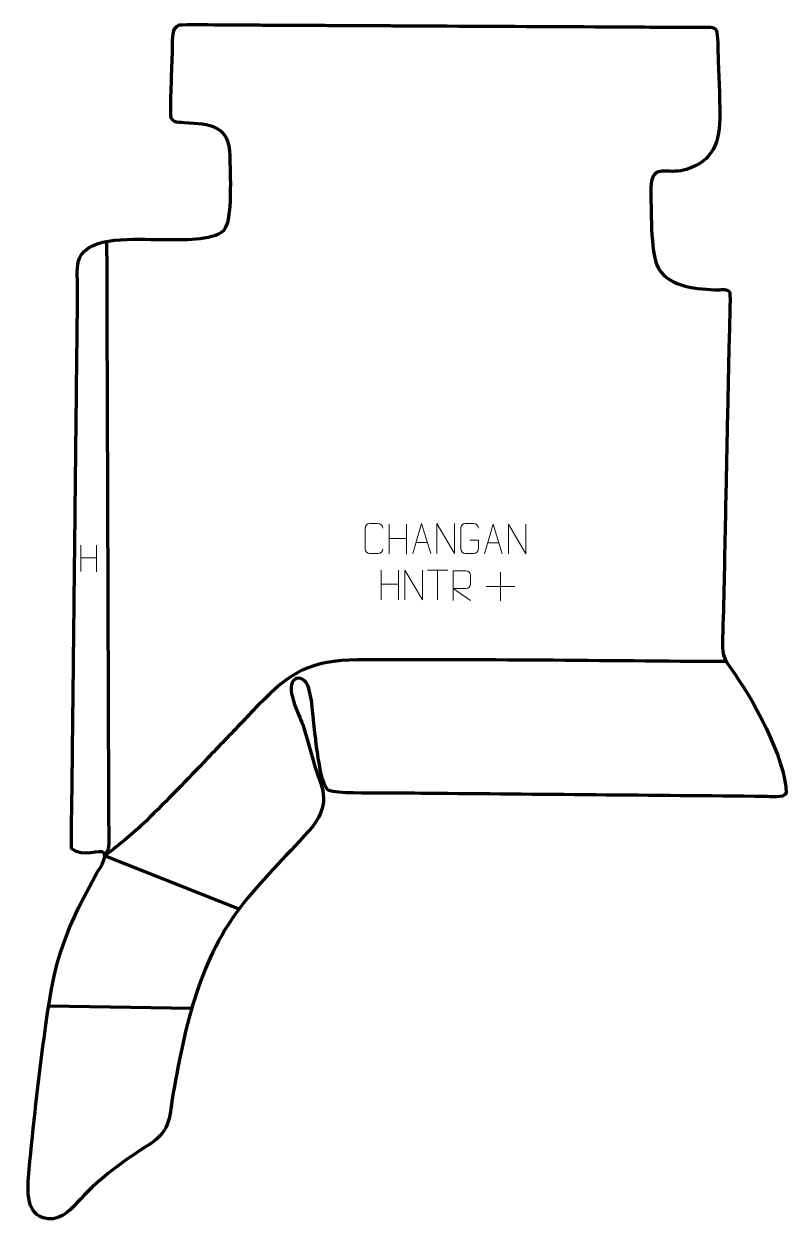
# Model space of a CAD drawing. Header units: millimetres. Extents: x 1316 to 1954, y -205 to 796.
import ezdxf

# ---------------------------------------------------------------- set-up
doc = ezdxf.new("R2010")
doc.units = ezdxf.units.MM
doc.header["$MEASUREMENT"] = 0
doc.layers.add('layer 1', color=7, linetype='Continuous')
doc.layers.add('layer 2', color=7, linetype='Continuous')

msp = doc.modelspace()

# ---------------------------------------------------------------- linework, layer by layer
at = {"layer": 'layer 1', "color": 142, "lineweight": 158}
for points in [[(1385.4414, 614.4196), (1385.4847, 601.7212), (1385.528, 589.0227), (1385.5713, 576.3242), (1385.5713, 576.3242), (1385.7445, 525.5303), (1385.9177, 474.7364), (1386.091, 423.9425), (1386.091, 423.9425), (1386.1115, 417.9107), (1386.1321, 411.879), (1386.1527, 405.8471), (1386.1527, 405.8471), (1386.3476, 348.704), (1386.5424, 291.5608), (1386.7373, 234.4177), (1386.7373, 234.4177), (1386.7795, 222.0367), (1386.8217, 209.6556), (1386.864, 197.2746), (1386.864, 197.2746), (1386.9617, 168.6665), (1387.1432, 140.0456), (1387.2024, 111.4401), (1387.2024, 111.4401), (1387.213, 106.3053), (1387.0155, 105.538), (1384.6325, 101.0174)], [(1904.1111, 262.5783), (1801.2712, 263.0629), (1698.4396, 264.6728), (1595.5961, 263.9555), (1595.5961, 263.9555), (1556.2583, 263.668), (1539.116, 253.8034), (1512.2495, 225.9846), (1512.2495, 225.9846), (1509.4441, 223.0696), (1506.6659, 220.1248), (1503.8995, 217.1728), (1503.8995, 217.1728), (1502.1794, 215.3358), (1500.4562, 213.5055), (1498.7187, 211.6848), (1498.7187, 211.6848), (1489.0696, 201.6011), (1479.3814, 191.5554), (1469.7436, 181.4608), (1469.7436, 181.4608), (1452.8654, 163.7775), (1435.9076, 146.2113), (1418.4275, 129.1182), (1418.4275, 129.1182), (1407.567, 118.5588), (1396.5802, 109.7162), (1384.5878, 100.5245)]]:
    msp.add_open_spline(points, degree=3, knots=[0, 0, 0, 0, 0.125, 0.125, 0.125, 0.125, 0.25, 0.25, 0.25, 0.25, 0.375, 0.375, 0.375, 0.375, 0.5, 0.5, 0.5, 0.5, 0.625, 0.625, 0.625, 0.625, 0.75, 0.75, 0.75, 0.75, 1, 1, 1, 1], dxfattribs=at)
for points in [[(1496.3902, 55.3808), (1496.3902, 55.3808), (1384.5222, 99.8041), (1384.5222, 99.8041)], [(1456.7233, -27.9863), (1456.7233, -27.9863), (1336.9416, -25.9825), (1336.9416, -25.9825)]]:
    msp.add_open_spline(points, degree=3, dxfattribs=at)
at = {"layer": 'layer 2', "color": 242, "lineweight": 158}
msp.add_open_spline([(1858.9502, 793.8054), (1846.568, 793.8694), (1834.1859, 793.9332), (1821.8038, 793.997), (1821.8038, 793.997), (1815.7715, 794.0282), (1809.7391, 794.0593), (1803.7068, 794.0904), (1803.7068, 794.0904), (1752.9083, 794.3523), (1702.1098, 794.6143), (1651.3113, 794.8763), (1651.3113, 794.8763), (1644.9614, 794.9091), (1638.6116, 794.9418), (1632.2618, 794.9745), (1632.2618, 794.9745), (1625.912, 795.0073), (1619.5622, 795.04), (1613.2124, 795.0728), (1613.2124, 795.0728), (1606.8626, 795.1055), (1600.5127, 795.1383), (1594.1629, 795.171), (1594.1629, 795.171), (1587.8132, 795.2037), (1581.4633, 795.2365), (1575.1135, 795.2693), (1575.1135, 795.2693), (1568.7637, 795.302), (1562.4138, 795.3348), (1556.064, 795.3675), (1556.064, 795.3675), (1543.3644, 795.433), (1530.6648, 795.4985), (1517.9651, 795.564), (1517.9651, 795.564), (1512.2503, 795.5935), (1506.5355, 795.6229), (1500.8206, 795.6524), (1500.8206, 795.6524), (1495.1058, 795.6819), (1489.391, 795.7114), (1483.6761, 795.7409), (1483.6761, 795.7409), (1477.9249, 795.7742), (1449.5996, 796.4822), (1446.299, 795.5903), (1446.299, 795.5903), (1439.6602, 793.1443), (1440.7658, 784.1444), (1440.6481, 778.4404), (1440.6481, 778.4404), (1440.2056, 759.6398), (1439.1781, 740.8228), (1439.0997, 722.0204), (1439.0997, 722.0204), (1439.0649, 713.6734), (1443.5616, 714.1647), (1450.6274, 713.7236), (1450.6274, 713.7236), (1471.9261, 712.5231), (1488.4493, 711.7946), (1488.7688, 685.7551), (1488.7688, 685.7551), (1489.0082, 673.9006), (1491.3062, 631.4627), (1483.7768, 623.9089), (1483.7768, 623.9089), (1473.1021, 614.4909), (1448.5582, 616.0775), (1434.6438, 615.8683), (1434.6438, 615.8683), (1416.5659, 615.8365), (1375.8923, 619.9157), (1364.3288, 603.4849), (1364.3288, 603.4849), (1359.8913, 597.1795), (1361.0319, 587.1152), (1361.0589, 579.6074), (1361.0589, 579.6074), (1361.1264, 560.8763), (1360.8256, 542.0994), (1360.6182, 523.3665), (1360.6182, 523.3665), (1360.344, 498.5967), (1360.0698, 473.8269), (1359.7956, 449.0572), (1359.7956, 449.0572), (1359.7323, 443.341), (1359.6691, 437.625), (1359.6057, 431.9089), (1359.6057, 431.9089), (1359.5354, 425.5577), (1359.4652, 419.2064), (1359.3948, 412.8552), (1359.3948, 412.8552), (1359.2577, 400.4703), (1359.1206, 388.0855), (1358.9835, 375.7006), (1358.9835, 375.7006), (1358.8429, 362.9981), (1358.7022, 350.2957), (1358.5616, 337.5933), (1358.5616, 337.5933), (1358.3612, 319.4923), (1358.1608, 301.3913), (1357.9604, 283.2903), (1357.9604, 283.2903), (1357.8901, 276.9391), (1357.8199, 270.5878), (1357.7495, 264.2367), (1357.7495, 264.2367), (1357.4718, 239.1494), (1357.1941, 214.062), (1356.9163, 188.9747), (1356.9163, 188.9747), (1356.8566, 183.5762), (1356.7968, 178.1777), (1356.737, 172.779), (1356.737, 172.779), (1356.6667, 166.4279), (1356.5964, 160.0767), (1356.5261, 153.7254), (1356.5261, 153.7254), (1356.4481, 148.0019), (1355.4764, 107.414), (1356.3143, 105.7912), (1356.3143, 105.7912), (1365.7105, 98.0265), (1380.0552, 106.2479), (1383.5248, 102.2474), (1383.5248, 102.2474), (1385.9464, 98.1635), (1378.4661, 87.7459), (1376.3554, 83.9282), (1376.3554, 83.9282), (1346.6585, 29.6999), (1341.1543, 8.4185), (1333.0586, -52.6445), (1333.0586, -52.6445), (1328.267, -88.9455), (1324.0178, -126.104), (1320.672, -162.5635), (1320.672, -162.5635), (1319.012, -179.1269), (1316.2353, -205.0022), (1340.5977, -203.9286), (1340.5977, -203.9286), (1352.2018, -202.2485), (1358.7853, -191.9221), (1366.6591, -184.0635), (1366.6591, -184.0635), (1385.3092, -165.8579), (1399.9951, -154.8307), (1422.1607, -141.2501), (1422.1607, -141.2501), (1439.5628, -129.3283), (1437.9026, -117.4985), (1441.2262, -98.5071), (1441.2262, -98.5071), (1451.2114, -41.9091), (1463.2901, 14.2682), (1500.0148, 60.2421), (1500.0148, 60.2421), (1518.2607, 82.9472), (1538.5415, 102.6998), (1557.7147, 124.3707), (1557.7147, 124.3707), (1574.169, 146.489), (1565.2438, 155.8071), (1558.4973, 179.0291), (1558.4973, 179.0291), (1555.5406, 189.394), (1553.0879, 199.6959), (1549.5697, 209.9182), (1549.5697, 209.9182), (1546.9142, 217.4492), (1533.472, 242.6526), (1543.5074, 247.9705), (1543.5074, 247.9705), (1543.5074, 247.9705), (1544.2361, 248.3132), (1544.2361, 248.3132), (1544.2361, 248.3132), (1549.4656, 250.3702), (1553.6704, 244.3189), (1554.8359, 240.0625), (1554.8359, 240.0625), (1558.1195, 227.153), (1558.6298, 211.3046), (1560.4317, 197.7661), (1560.4317, 197.7661), (1561.4119, 190.1692), (1564.9214, 157.4518), (1571.5511, 154.634), (1571.5511, 154.634), (1577.7103, 152.0162), (1606.0641, 152.6333), (1614.9658, 152.5546), (1614.9658, 152.5546), (1627.6748, 152.4425), (1640.3838, 152.3307), (1653.0928, 152.2188), (1653.0928, 152.2188), (1747.5564, 151.3779), (1842.0196, 150.5305), (1936.4834, 149.6996), (1936.4834, 149.6996), (1940.7487, 149.6621), (1952.0739, 147.8225), (1954.1674, 152.4306), (1954.1674, 152.4306), (1954.1549, 181.1525), (1925.102, 233.9078), (1907.7946, 257.0247), (1907.7946, 257.0247), (1899.2062, 268.4959), (1900.7636, 273.8334), (1901.1841, 287.4656), (1901.1841, 287.4656), (1902.1714, 319.4793), (1902.6668, 351.5201), (1903.3352, 383.5426), (1903.3352, 383.5426), (1903.455, 389.2617), (1903.5746, 394.9809), (1903.6944, 400.6999), (1903.6944, 400.6999), (1904.2264, 426.1182), (1904.7585, 451.5365), (1905.2905, 476.9549), (1905.2905, 476.9549), (1905.4169, 482.9917), (1905.5433, 489.0285), (1905.6696, 495.0654), (1905.6696, 495.0654), (1905.8026, 501.4199), (1905.9357, 507.7745), (1906.0686, 514.1291), (1906.0686, 514.1291), (1906.195, 520.1659), (1906.3213, 526.2028), (1906.4478, 532.2396), (1906.4478, 532.2396), (1906.5699, 537.4509), (1907.6562, 569.7016), (1907.0742, 571.7288), (1907.0742, 571.7288), (1905.325, 574.9351), (1900.4166, 573.9064), (1897.3689, 573.9095), (1897.3689, 573.9095), (1880.9224, 574.1136), (1856.8095, 575.8992), (1847.2741, 591.6302), (1847.2741, 591.6302), (1840.1002, 606.8924), (1841.4155, 641.9999), (1840.9563, 659.8232), (1840.9563, 659.8232), (1842.2056, 679.0925), (1852.3878, 671.2267), (1866.082, 673.5189), (1866.082, 673.5189), (1890.1589, 679.033), (1898.3713, 693.5782), (1898.6467, 717.2567), (1898.6467, 717.2567), (1898.8159, 734.6285), (1897.7665, 752.7725), (1897.2333, 770.2241), (1897.2333, 770.2241), (1897.108, 774.327), (1897.1062, 787.8396), (1895.842, 790.7789), (1895.842, 790.7789), (1894.2124, 794.5673), (1888.2408, 793.7323), (1884.6456, 793.7684), (1884.6456, 793.7684), (1876.0797, 793.8547), (1867.5161, 793.7739), (1858.9502, 793.8054)], degree=3, knots=[0, 0, 0, 0, 0.013888889, 0.013888889, 0.013888889, 0.013888889, 0.027777778, 0.027777778, 0.027777778, 0.027777778, 0.041666667, 0.041666667, 0.041666667, 0.041666667, 0.055555556, 0.055555556, 0.055555556, 0.055555556, 0.069444444, 0.069444444, 0.069444444, 0.069444444, 0.083333333, 0.083333333, 0.083333333, 0.083333333, 0.097222222, 0.097222222, 0.097222222, 0.097222222, 0.111111111, 0.111111111, 0.111111111, 0.111111111, 0.125, 0.125, 0.125, 0.125, 0.138888889, 0.138888889, 0.138888889, 0.138888889, 0.152777778, 0.152777778, 0.152777778, 0.152777778, 0.166666667, 0.166666667, 0.166666667, 0.166666667, 0.180555556, 0.180555556, 0.180555556, 0.180555556, 0.194444444, 0.194444444, 0.194444444, 0.194444444, 0.208333333, 0.208333333, 0.208333333, 0.208333333, 0.222222222, 0.222222222, 0.222222222, 0.222222222, 0.236111111, 0.236111111, 0.236111111, 0.236111111, 0.25, 0.25, 0.25, 0.25, 0.263888889, 0.263888889, 0.263888889, 0.263888889, 0.277777778, 0.277777778, 0.277777778, 0.277777778, 0.291666667, 0.291666667, 0.291666667, 0.291666667, 0.305555556, 0.305555556, 0.305555556, 0.305555556, 0.319444444, 0.319444444, 0.319444444, 0.319444444, 0.333333333, 0.333333333, 0.333333333, 0.333333333, 0.347222222, 0.347222222, 0.347222222, 0.347222222, 0.361111111, 0.361111111, 0.361111111, 0.361111111, 0.375, 0.375, 0.375, 0.375, 0.388888889, 0.388888889, 0.388888889, 0.388888889, 0.402777778, 0.402777778, 0.402777778, 0.402777778, 0.416666667, 0.416666667, 0.416666667, 0.416666667, 0.430555556, 0.430555556, 0.430555556, 0.430555556, 0.444444444, 0.444444444, 0.444444444, 0.444444444, 0.458333333, 0.458333333, 0.458333333, 0.458333333, 0.472222222, 0.472222222, 0.472222222, 0.472222222, 0.486111111, 0.486111111, 0.486111111, 0.486111111, 0.5, 0.5, 0.5, 0.5, 0.513888889, 0.513888889, 0.513888889, 0.513888889, 0.527777778, 0.527777778, 0.527777778, 0.527777778, 0.541666667, 0.541666667, 0.541666667, 0.541666667, 0.555555556, 0.555555556, 0.555555556, 0.555555556, 0.569444444, 0.569444444, 0.569444444, 0.569444444, 0.583333333, 0.583333333, 0.583333333, 0.583333333, 0.597222222, 0.597222222, 0.597222222, 0.597222222, 0.611111111, 0.611111111, 0.611111111, 0.611111111, 0.625, 0.625, 0.625, 0.625, 0.638888889, 0.638888889, 0.638888889, 0.638888889, 0.652777778, 0.652777778, 0.652777778, 0.652777778, 0.666666667, 0.666666667, 0.666666667, 0.666666667, 0.680555556, 0.680555556, 0.680555556, 0.680555556, 0.694444444, 0.694444444, 0.694444444, 0.694444444, 0.708333333, 0.708333333, 0.708333333, 0.708333333, 0.722222222, 0.722222222, 0.722222222, 0.722222222, 0.736111111, 0.736111111, 0.736111111, 0.736111111, 0.75, 0.75, 0.75, 0.75, 0.763888889, 0.763888889, 0.763888889, 0.763888889, 0.777777778, 0.777777778, 0.777777778, 0.777777778, 0.791666667, 0.791666667, 0.791666667, 0.791666667, 0.805555556, 0.805555556, 0.805555556, 0.805555556, 0.819444444, 0.819444444, 0.819444444, 0.819444444, 0.833333333, 0.833333333, 0.833333333, 0.833333333, 0.847222222, 0.847222222, 0.847222222, 0.847222222, 0.861111111, 0.861111111, 0.861111111, 0.861111111, 0.875, 0.875, 0.875, 0.875, 0.888888889, 0.888888889, 0.888888889, 0.888888889, 0.902777778, 0.902777778, 0.902777778, 0.902777778, 0.916666667, 0.916666667, 0.916666667, 0.916666667, 0.930555556, 0.930555556, 0.930555556, 0.930555556, 0.944444444, 0.944444444, 0.944444444, 0.944444444, 0.958333333, 0.958333333, 0.958333333, 0.958333333, 0.972222222, 0.972222222, 0.972222222, 0.972222222, 1, 1, 1, 1], dxfattribs=at)
at = {"layer": 'layer 2', "color": 250, "lineweight": 9}
for points, knots in [([(1616.6424, 357.0075), (1616.5026, 354.6841), (1614.8254, 353.2045), (1612.6777, 353.1937), (1612.6777, 353.1937), (1610.3458, 353.1941), (1608.0139, 353.1941), (1605.6824, 353.1937), (1605.6824, 353.1937), (1603.7574, 353.0883), (1601.7853, 354.9728), (1601.7965, 356.9901), (1601.7965, 356.9901), (1601.7969, 362.7602), (1601.7969, 368.5299), (1601.7965, 374.2992), (1601.7965, 374.2992), (1601.8007, 376.4373), (1603.5474, 378.1565), (1605.6998, 378.143), (1605.6998, 378.143), (1608.0255, 378.143), (1610.3516, 378.143), (1612.6777, 378.143), (1612.6777, 378.143), (1614.6243, 378.1785), (1616.6157, 376.687), (1616.6424, 374.2494)], [0, 0, 0, 0, 0.125, 0.125, 0.125, 0.125, 0.25, 0.25, 0.25, 0.25, 0.375, 0.375, 0.375, 0.375, 0.5, 0.5, 0.5, 0.5, 0.625, 0.625, 0.625, 0.625, 0.75, 0.75, 0.75, 0.75, 1, 1, 1, 1]), ([(1641.749, 353.1898), (1641.749, 353.1898), (1649.12, 378.1433), (1649.12, 378.1433), (1649.12, 378.1433), (1649.12, 378.1433), (1656.6899, 353.1898), (1656.6899, 353.1898)], [0, 0, 0, 0, 0.333333333, 0.333333333, 0.333333333, 0.333333333, 1, 1, 1, 1]), ([(1661.892, 353.1898), (1661.892, 353.1898), (1661.892, 378.1433), (1661.892, 378.1433), (1661.892, 378.1433), (1661.892, 378.1433), (1676.5468, 353.1898), (1676.5468, 353.1898), (1676.5468, 353.1898), (1676.5468, 353.1898), (1676.5468, 378.1433), (1676.5468, 378.1433)], [0, 0, 0, 0, 0.25, 0.25, 0.25, 0.25, 0.5, 0.5, 0.5, 0.5, 1, 1, 1, 1]), ([(1689.4743, 364.1755), (1689.4743, 364.1755), (1696.6424, 364.1755), (1696.6424, 364.1755), (1696.6424, 364.1755), (1696.6424, 364.1755), (1696.6424, 357.0074), (1696.6424, 357.0074), (1696.6424, 357.0074), (1696.5027, 354.684), (1694.8255, 353.2044), (1692.6777, 353.1936), (1692.6777, 353.1936), (1690.3459, 353.194), (1688.0139, 353.194), (1685.6824, 353.1936), (1685.6824, 353.1936), (1683.7575, 353.0882), (1681.7853, 354.9727), (1681.7965, 356.99), (1681.7965, 356.99), (1681.7969, 362.7601), (1681.7969, 368.5298), (1681.7965, 374.2991), (1681.7965, 374.2991), (1681.8007, 376.4372), (1683.5475, 378.1564), (1685.6998, 378.143), (1685.6998, 378.143), (1688.0255, 378.143), (1690.3516, 378.143), (1692.6777, 378.143), (1692.6777, 378.143), (1694.6244, 378.1784), (1696.6158, 376.6869), (1696.6424, 374.2492)], [0, 0, 0, 0, 0.1, 0.1, 0.1, 0.1, 0.2, 0.2, 0.2, 0.2, 0.3, 0.3, 0.3, 0.3, 0.4, 0.4, 0.4, 0.4, 0.5, 0.5, 0.5, 0.5, 0.6, 0.6, 0.6, 0.6, 0.7, 0.7, 0.7, 0.7, 0.8, 0.8, 0.8, 0.8, 1, 1, 1, 1]), ([(1701.6403, 352.8094), (1701.6403, 352.8094), (1709.0113, 377.7629), (1709.0113, 377.7629), (1709.0113, 377.7629), (1709.0113, 377.7629), (1716.5812, 352.8094), (1716.5812, 352.8094)], [0, 0, 0, 0, 0.333333333, 0.333333333, 0.333333333, 0.333333333, 1, 1, 1, 1]), ([(1721.7833, 352.8094), (1721.7833, 352.8094), (1721.7833, 377.7629), (1721.7833, 377.7629), (1721.7833, 377.7629), (1721.7833, 377.7629), (1736.4381, 352.8094), (1736.4381, 352.8094), (1736.4381, 352.8094), (1736.4381, 352.8094), (1736.4381, 377.7629), (1736.4381, 377.7629)], [0, 0, 0, 0, 0.25, 0.25, 0.25, 0.25, 0.5, 0.5, 0.5, 0.5, 1, 1, 1, 1]), ([(1635.1512, 314.2485), (1635.1512, 314.2485), (1635.1512, 339.202), (1635.1512, 339.202), (1635.1512, 339.202), (1635.1512, 339.202), (1649.806, 314.2485), (1649.806, 314.2485), (1649.806, 314.2485), (1649.806, 314.2485), (1649.806, 339.202), (1649.806, 339.202)], [0, 0, 0, 0, 0.25, 0.25, 0.25, 0.25, 0.5, 0.5, 0.5, 0.5, 1, 1, 1, 1]), ([(1675.4113, 313.6514), (1675.4113, 313.6514), (1675.4113, 338.6049), (1675.4113, 338.6049), (1675.4113, 338.6049), (1679.0061, 338.6049), (1682.6016, 338.6049), (1686.1968, 338.6049), (1686.1968, 338.6049), (1688.5221, 338.5672), (1690.0794, 337.0772), (1690.0753, 334.7108), (1690.0753, 334.7108), (1690.0749, 332.6753), (1690.0749, 329.6159), (1690.0753, 327.5799), (1690.0753, 327.5799), (1690.0688, 325.7044), (1688.2565, 323.7626), (1686.247, 323.7435), (1686.247, 323.7435), (1686.247, 323.7435), (1675.4113, 323.7435), (1675.4113, 323.7435), (1675.4113, 323.7435), (1675.4113, 323.7435), (1690.066, 313.6514), (1690.066, 313.6514)], [0, 0, 0, 0, 0.125, 0.125, 0.125, 0.125, 0.25, 0.25, 0.25, 0.25, 0.375, 0.375, 0.375, 0.375, 0.5, 0.5, 0.5, 0.5, 0.625, 0.625, 0.625, 0.625, 0.75, 0.75, 0.75, 0.75, 1, 1, 1, 1])]:
    msp.add_open_spline(points, degree=3, knots=knots, dxfattribs=at)
for points in [[(1621.8978, 377.5486), (1621.8978, 377.5486), (1621.8978, 352.7711), (1621.8978, 352.7711)], [(1636.5411, 377.5486), (1636.5411, 377.5486), (1636.5411, 352.5951), (1636.5411, 352.5951)], [(1621.8978, 365.6663), (1621.8978, 365.6663), (1636.5411, 365.6667), (1636.5411, 365.6667)], [(1644.4716, 362.4392), (1644.4716, 362.4392), (1653.9673, 362.4392), (1653.9673, 362.4392)], [(1704.3629, 362.0588), (1704.3629, 362.0588), (1713.8586, 362.0588), (1713.8586, 362.0588)], [(1363.923, 360.1317), (1363.923, 360.1317), (1363.923, 337.939), (1363.923, 337.939)], [(1377.0387, 360.1317), (1377.0387, 360.1317), (1377.0387, 337.7814), (1377.0387, 337.7814)], [(1363.9405, 349.4893), (1363.9405, 349.4893), (1377.0387, 349.4893), (1377.0387, 349.4893)], [(1615.1569, 339.202), (1615.1569, 339.202), (1615.1569, 314.4245), (1615.1569, 314.4245)], [(1629.8002, 339.202), (1629.8002, 339.202), (1629.8002, 314.2485), (1629.8002, 314.2485)], [(1653.985, 339.1785), (1653.985, 339.1785), (1670.9722, 339.1785), (1670.9722, 339.1785)], [(1662.4788, 314.2485), (1662.4788, 314.2485), (1662.4788, 339.202), (1662.4788, 339.202)], [(1715.0691, 337.3759), (1715.0691, 337.3759), (1715.0691, 313.398), (1715.0691, 313.398)], [(1615.1569, 327.3197), (1615.1569, 327.3197), (1629.8002, 327.3201), (1629.8002, 327.3201)], [(1703.0802, 325.3869), (1703.0802, 325.3869), (1727.0581, 325.3869), (1727.0581, 325.3869)]]:
    msp.add_open_spline(points, degree=3, dxfattribs=at)

doc.saveas('drawing.dxf')
